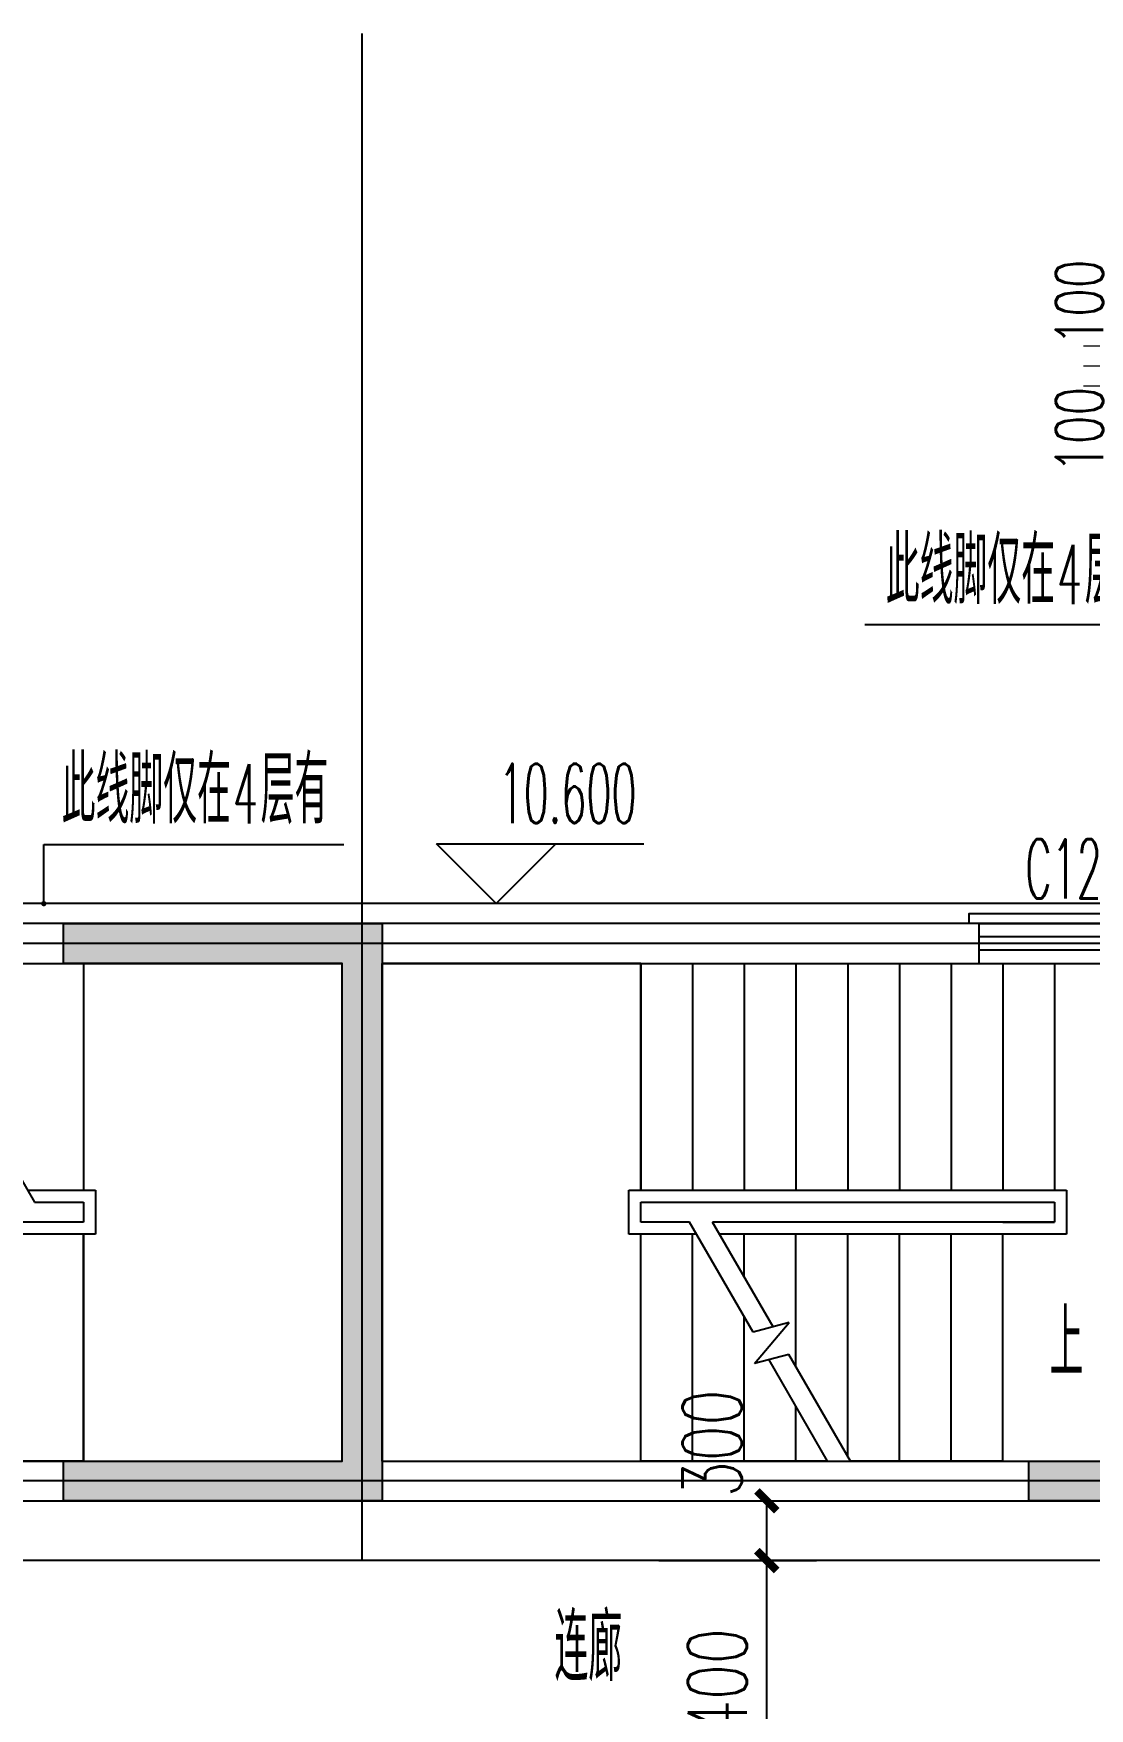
# Model space of a CAD drawing. Extents: x -129588 to 17450, y 1144 to 109436.
# Drawn here: x -14465 to -9158, y 88655 to 97069 of the extents above; entities that cross this region are included whole.
import ezdxf

# ---------------------------------------------------------------- set-up
doc = ezdxf.new("R2010")
doc.units = 0
doc.header["$LTSCALE"] = 1000
doc.header["$MEASUREMENT"] = 0
doc.layers.add('A-area(算全面积)', color=21, linetype='Continuous', plot=False)
doc.layers.add('A-area(算半面积)', color=23, linetype='Continuous', plot=False)
for name, color, linetype in [('A-第三道尺寸线', 105, 'Continuous'), ('A-线脚看线', 9, 'Continuous'), ('DIM_ELEV', 3, 'Continuous'), ('DIM_LEAD', 3, 'Continuous'), ('DIM_SYMB', 3, 'Continuous'), ('DOTE', 16, 'Continuous'), ('LABEL_PM', 7, 'Continuous'), ('PUB_HATCH', 8, 'Continuous'), ('PUB_TEXT', 7, 'Continuous'), ('STAIR', 5, 'Continuous'), ('WALL', 2, 'Continuous'), ('WINDOW', 4, 'Continuous'), ('WINDOW_TEXT', 7, 'Continuous'), ('剪力墙', 6, 'Continuous')]:
    doc.layers.add(name, color=color, linetype=linetype)
doc.layers.add('A-第四道尺寸线(线脚尺寸)', color=105, linetype='Continuous', lineweight=5)
doc.styles.add('_TCH_DIM', font='SIMPLEX.shx', dxfattribs={"width": 0.7, "bigfont": 'GBCBIG.shx'})
doc.styles.add('_TCH_DIM_T3', font='SIMPLEX.shx', dxfattribs={"width": 0.705882, "bigfont": 'GBCBIG.shx'})
doc.styles.add('_TCH_WINDOW', font='SIMPLEX.shx', dxfattribs={"width": 0.7, "height": 3.5, "bigfont": 'GBCBIG.shx'})
doc.styles.get("Standard").update_dxf_attribs({"font": 'gbenor.shx', "width": 0.7, "bigfont": 'gbcbig.shx'})
doc.dimstyles.new('_TCH_ARCH&&100', dxfattribs={"dimtxt": 297.5, "dimasz": 100, "dimexe": 250, "dimexo": 300, "dimgap": 100, "dimtad": 1, "dimdec": 0, "dimzin": 0, "dimdsep": 46, "dimtxsty": '_TCH_DIM_T3', "dimblk": 'ARCHTICK', "dimcen": 0.09, "dimclrt": 7, "dimazin": 2, "dimtfac": 1, "dimtdec": 0, "dimtix": 1, "dimtmove": 2, "dimatfit": 3, "dimfxl": 0, "dimtolj": 1, "dimtzin": 0, "dimarcsym": 0})
doc.dimstyles.new('_TCH_ARCH&&80', dxfattribs={"dimtxt": 238, "dimasz": 80, "dimexe": 200, "dimexo": 240, "dimgap": 80, "dimtad": 1, "dimdec": 0, "dimzin": 0, "dimdsep": 46, "dimtxsty": '_TCH_DIM_T3', "dimblk": 'ARCHTICK', "dimcen": 0.09, "dimclrt": 7, "dimazin": 2, "dimtfac": 1, "dimtdec": 0, "dimtix": 1, "dimtmove": 2, "dimatfit": 3, "dimfxl": 0, "dimtolj": 1, "dimtzin": 0, "dimarcsym": 0})

# ---------------------------------------------------------------- blocks, each defined once
blk = doc.blocks.new('zhouxianssceng0329')
at = {"layer": 'DOTE'}
for p, q in [((-12813.7, 148798.2), (-12813.7, 156469.4)), ((5501.3, 151898.2), (-20013.7, 151898.2)), ((5501.3, 149198.2), (-22013.7, 149198.2)), ((5501.3, 148798.2), (-44988.6, 148798.2))]:
    blk.add_line(p, q, dxfattribs=at)
blk = doc.blocks.new('jgjlq030328')
at = {"layer": 'PUB_HATCH'}
for points in [[(-260635, 25511.9), (-259035, 25511.9), (-259035, 22611.9), (-260635, 22611.9), (-260635, 22811.9), (-259235, 22811.9), (-259235, 25311.9), (-260635, 25311.9)], [(-254335, 22211.9), (-254335, 22611.9), (-255785, 22611.9), (-255785, 22811.9), (-254135, 22811.9), (-254135, 22411.9), (-253735, 22411.9), (-253735, 22211.9)]]:
    blk.add_hatch(color=256, dxfattribs=at).paths.add_polyline_path(points)
at = {"layer": '剪力墙'}
for points in [[(-260635, 25511.9), (-259035, 25511.9), (-259035, 22611.9), (-260635, 22611.9), (-260635, 22811.9), (-259235, 22811.9), (-259235, 25311.9), (-260635, 25311.9)], [(-254335, 22211.9), (-254335, 22611.9), (-255785, 22611.9), (-255785, 22811.9), (-254135, 22811.9), (-254135, 22411.9), (-253735, 22411.9), (-253735, 22211.9)]]:
    blk.add_lwpolyline(points, close=True, dxfattribs=at)
for points in [[(-259035, 25311.9), (-259035, 25311.9)], [(-259035, 22811.9), (-259035, 22811.9)]]:
    blk.add_lwpolyline(points, dxfattribs=at)
blk = doc.blocks.new('ssxianjiao0329')
at = {"layer": 'A-线脚看线'}
blk.add_lwpolyline([(-9763.7, 151998.2), (-9763.7, 152048.2), (-8513.7, 152048.2)], dxfattribs=at)
blk = doc.blocks.new('$TCHSYS$WIN2D')
for p, q in [((-0.5, 0.5), (0.5, 0.5)), ((-0.5, 0.5), (-0.5, -0.5)), ((0.5, 0.5), (0.5, -0.5)), ((0.5, 0.1667), (-0.5, 0.1667)), ((0.5, -0.1667), (-0.5, -0.1667)), ((-0.5, -0.5), (0.5, -0.5))]:
    blk.add_line(p, q)
blk = doc.blocks.new('3-122')
at = {"layer": 'DIM_SYMB'}
for points in [[(-138182, 90498.2, 0, 0, 0), (-135322, 90498.2, 0, 0, 0), (-135322, 91798.2, 0, 0, 0), (-136192, 91798.2, 80, 0, 0), (-136492, 91798.2, 0, 0, 0)], [(-130962, 91798.2, 0, 0, 0), (-133822, 91798.2, 0, 0, 0), (-133822, 90498.2, 0, 0, 0), (-132952, 90498.2, 80, 0, 0), (-132652, 90498.2, 0, 0, 0)], [(-131222, 90498.2, 0, 0, 0), (-132092, 90498.2, 80, 0, 0), (-132392, 90498.2, 0, 0, 0)]]:
    blk.add_lwpolyline(points, format="xyseb", dxfattribs=at)
at = {"layer": 'STAIR'}
for p, q in [((-136910.7, 92398.2), (-135972, 92398.2)), ((-135972, 92398.2), (-135972, 91258.2)), ((-134672, 92398.2), (-135972, 92398.2)), ((-135972, 92398.2), (-135972, 91258.2)), ((-134672, 89898.2), (-134672, 92398.2)), ((-133172, 92398.2), (-134472, 92398.2)), ((-134472, 92398.2), (-134472, 89898.2)), ((-133172, 92398.2), (-131092, 92398.2)), ((-133172, 92398.2), (-133172, 91258.2)), ((-133172, 91258.2), (-133172, 92398.2)), ((-132912, 92398.2), (-132912, 91258.2)), ((-132652, 92398.2), (-132652, 91258.2)), ((-132392, 92398.2), (-132392, 91258.2)), ((-132132, 92398.2), (-132132, 91258.2)), ((-131872, 92398.2), (-131872, 91258.2)), ((-131612, 92398.2), (-131612, 91258.2)), ((-131352, 92398.2), (-131352, 91258.2)), ((-131092, 92398.2), (-131092, 91258.2)), ((-136537.1, 91751.1), (-136217.9, 91198.2)), ((-136252.5, 91258.2), (-135912, 91258.2)), ((-135912, 91258.2), (-135912, 91038.2)), ((-133232, 91038.2), (-133232, 91258.2)), ((-133232, 91258.2), (-131032, 91258.2)), ((-131032, 91258.2), (-131032, 91038.2)), ((-136217.9, 91198.2), (-135972, 91198.2)), ((-136217.9, 91198.2), (-135972, 91198.2)), ((-135972, 91198.2), (-135972, 91098.2)), ((-135972, 91198.2), (-135972, 91098.2)), ((-133172, 91198.2), (-131092, 91198.2)), ((-133172, 91098.2), (-133172, 91198.2)), ((-133172, 91198.2), (-131092, 91198.2)), ((-133172, 91098.2), (-133172, 91198.2)), ((-131092, 91198.2), (-131092, 91098.2)), ((-135972, 91098.2), (-138052, 91098.2)), ((-135972, 91098.2), (-138052, 91098.2)), ((-132926.1, 91098.2), (-133172, 91098.2)), ((-132926.1, 91098.2), (-133172, 91098.2)), ((-132606.9, 90545.4), (-132926.1, 91098.2)), ((-131352, 91098.2), (-132810.7, 91098.2)), ((-132506.9, 90572.1), (-132810.7, 91098.2)), ((-131092, 91098.2), (-132810.7, 91098.2)), ((-131352, 91098.2), (-131092, 91098.2)), ((-135912, 91038.2), (-138112, 91038.2)), ((-135972, 89898.2), (-135972, 91038.2)), ((-135972, 91038.2), (-135972, 89898.2)), ((-132891.5, 91038.2), (-133232, 91038.2)), ((-133172, 89898.2), (-133172, 91038.2)), ((-133172, 89898.2), (-133172, 91038.2)), ((-132912, 89898.2), (-132912, 91038.2)), ((-131032, 91038.2), (-132776, 91038.2)), ((-132652, 90823.4), (-132652, 91038.2)), ((-132392, 90373.1), (-132392, 91038.2)), ((-132132, 89922.7), (-132132, 91038.2)), ((-131872, 89898.2), (-131872, 91038.2)), ((-131612, 89898.2), (-131612, 91038.2)), ((-131352, 89898.2), (-131352, 91038.2)), ((-132652, 89898.2), (-132652, 90623.4)), ((-132426.5, 90593.7), (-132606.9, 90545.4)), ((-132599.4, 90387.6), (-132426.5, 90593.7)), ((-132427.1, 90433.8), (-132599.4, 90387.6)), ((-132233.3, 89898.2), (-132527.1, 90407)), ((-132117.9, 89898.2), (-132427.1, 90433.8)), ((-132392, 89898.2), (-132392, 90173.1)), ((-135972, 89898.2), (-138052, 89898.2)), ((-135972, 89898.2), (-134672, 89898.2)), ((-134472, 89898.2), (-133172, 89898.2)), ((-132233.3, 89898.2), (-133172, 89898.2)), ((-131352, 89898.2), (-132117.9, 89898.2))]:
    blk.add_line(p, q, dxfattribs=at)
at = {"layer": 'WALL'}
for p, q in [((-134572, 92598.2), (-137472, 92598.2)), ((-131472, 92598.2), (-134572, 92598.2)), ((-131472, 92398.2), (-131472, 92598.2)), ((-137472, 92398.2), (-134672, 92398.2)), ((-134672, 89898.2), (-134672, 92398.2)), ((-134472, 89898.2), (-134472, 92398.2)), ((-134472, 92398.2), (-131472, 92398.2)), ((-139372, 89898.2), (-134672, 89898.2)), ((-134472, 89898.2), (-129772, 89898.2)), ((-139472, 89698.2), (-134572, 89698.2)), ((-134572, 89698.2), (-129772, 89698.2))]:
    blk.add_line(p, q, dxfattribs=at)
at = {"layer": 'WINDOW'}
ref = blk.add_blockref('$TCHSYS$WIN2D', (-130872, 92498.2), dxfattribs=dict(at, xscale=1200, yscale=-200, zscale=1200))
ref.add_attrib('A', 'C1215d', (-131239.5, 92724.5), dxfattribs={"layer": 'WINDOW_TEXT', "height": 297.5, "style": '_TCH_WINDOW', "width": 0.494118})
at = {"layer": 'PUB_TEXT', "style": '_TCH_DIM', "width": 0.7}
blk.add_text('上', height=337.6, dxfattribs=at).set_placement((-131117, 90323.2))
at = {"layer": 'PUB_TEXT', "width": 0.7}
blk.add_text('连廊', height=337.59, dxfattribs=at).set_placement((-133605.3, 88793.2))
blk = doc.blocks.new('_ArchTick')
at = {"color": 0, "linetype": 'ByBlock', "const_width": 0.4}
blk.add_lwpolyline([(-0.5, -0.5), (0.5, 0.5)], dxfattribs=at)
blk = doc.blocks.new('*D1577')
at = {"layer": 'A-第四道尺寸线(线脚尺寸)', "color": 0, "lineweight": -2, "transparency": 16777216}
for p, q in [((-8989.3, 95398.2), (-8989.3, 95478.2)), ((-8753.7, 95398.2), (-9189.3, 95398.2)), ((-8989.3, 95298.2), (-8989.3, 95398.2)), ((-8753.7, 95298.2), (-9189.3, 95298.2)), ((-8989.3, 95298.2), (-8989.3, 95218.2))]:
    blk.add_line(p, q, dxfattribs=at)
at = {"layer": 'Defpoints', "color": 0, "transparency": 16777216}
for p in [(-8989.3, 95398.2), (-8513.7, 95398.2), (-8513.7, 95298.2)]:
    blk.add_point(p, dxfattribs=at)
at = {"layer": 'A-第四道尺寸线(线脚尺寸)', "color": 0, "lineweight": -2, "transparency": 16777216, "xscale": 80, "yscale": 80, "zscale": 80}
for p, rotation in [((-8989.3, 95398.2), 270), ((-8989.3, 95298.2), 90)]:
    blk.add_blockref('_ArchTick', p, dxfattribs=dict(at, rotation=rotation))
at = {"layer": 'A-第四道尺寸线(线脚尺寸)', "color": 7, "transparency": 16777216, "insert": (-9209.3, 95078.2), "char_height": 238, "attachment_point": 5, "rotation": 90, "style": '_TCH_DIM_T3'}
blk.add_mtext('\\A1;100', dxfattribs=at)
blk = doc.blocks.new('*D1578')
at = {"layer": 'A-第四道尺寸线(线脚尺寸)', "color": 0, "lineweight": -2, "transparency": 16777216}
for p, q in [((-8989.3, 95498.2), (-8989.3, 95578.2)), ((-8753.7, 95498.2), (-9189.3, 95498.2)), ((-8989.3, 95398.2), (-8989.3, 95498.2)), ((-8753.7, 95398.2), (-9189.3, 95398.2)), ((-8989.3, 95398.2), (-8989.3, 95318.2))]:
    blk.add_line(p, q, dxfattribs=at)
at = {"layer": 'Defpoints', "color": 0, "transparency": 16777216}
for p in [(-8989.3, 95498.2), (-8513.7, 95498.2), (-8513.7, 95398.2)]:
    blk.add_point(p, dxfattribs=at)
at = {"layer": 'A-第四道尺寸线(线脚尺寸)', "color": 0, "lineweight": -2, "transparency": 16777216, "xscale": 80, "yscale": 80, "zscale": 80}
for p, rotation in [((-8989.3, 95498.2), 270), ((-8989.3, 95398.2), 90)]:
    blk.add_blockref('_ArchTick', p, dxfattribs=dict(at, rotation=rotation))
at = {"layer": 'A-第四道尺寸线(线脚尺寸)', "color": 7, "transparency": 16777216, "insert": (-9209.3, 95718.2), "char_height": 238, "attachment_point": 5, "rotation": 90, "style": '_TCH_DIM_T3'}
blk.add_mtext('\\A1;100', dxfattribs=at)
blk = doc.blocks.new('*D861')
at = {"layer": 'A-第三道尺寸线', "color": 0, "lineweight": -2, "transparency": 16777216}
for p, q in [((-11322.2, 89698.2), (-10529.9, 89698.2)), ((-10779.9, 89398.2), (-10779.9, 89698.2)), ((-11322.2, 89398.2), (-10529.9, 89398.2))]:
    blk.add_line(p, q, dxfattribs=at)
at = {"layer": 'Defpoints', "color": 0, "transparency": 16777216}
for p in [(-11622.2, 89698.2), (-10779.9, 89698.2), (-11622.2, 89398.2)]:
    blk.add_point(p, dxfattribs=at)
at = {"layer": 'A-第三道尺寸线', "color": 0, "lineweight": -2, "transparency": 16777216, "xscale": 100, "yscale": 100, "zscale": 100}
for p, rotation in [((-10779.9, 89698.2), 90), ((-10779.9, 89398.2), 270)]:
    blk.add_blockref('_ArchTick', p, dxfattribs=dict(at, rotation=rotation))
at = {"layer": 'A-第三道尺寸线', "color": 7, "transparency": 16777216, "insert": (-11054.9, 89987.2), "char_height": 297.5, "attachment_point": 5, "rotation": 90, "style": '_TCH_DIM_T3'}
blk.add_mtext('\\A1;300', dxfattribs=at)
blk = doc.blocks.new('*D862')
at = {"layer": 'A-第三道尺寸线', "color": 0, "lineweight": -2, "transparency": 16777216}
for p, q in [((-11322.2, 89398.2), (-10529.9, 89398.2)), ((-10779.9, 87998.2), (-10779.9, 89398.2)), ((-11322.2, 87998.2), (-10529.9, 87998.2))]:
    blk.add_line(p, q, dxfattribs=at)
at = {"layer": 'Defpoints', "color": 0, "transparency": 16777216}
for p in [(-11622.2, 89398.2), (-10779.9, 89398.2), (-11622.2, 87998.2)]:
    blk.add_point(p, dxfattribs=at)
at = {"layer": 'A-第三道尺寸线', "color": 0, "lineweight": -2, "transparency": 16777216, "xscale": 100, "yscale": 100, "zscale": 100}
for p, rotation in [((-10779.9, 89398.2), 90), ((-10779.9, 87998.2), 270)]:
    blk.add_blockref('_ArchTick', p, dxfattribs=dict(at, rotation=rotation))
at = {"layer": 'A-第三道尺寸线', "color": 7, "transparency": 16777216, "insert": (-11028.6, 88698.2), "char_height": 297.5, "attachment_point": 5, "rotation": 90, "style": '_TCH_DIM_T3'}
blk.add_mtext('\\A1;1400', dxfattribs=at)
blk = doc.blocks.new('34cengxianjiao0427')
at = {"layer": 'A-第四道尺寸线(线脚尺寸)'}
for base, p1, p2, picture, middle in [((-8989.3, 95498.2), (-8513.7, 95398.2), (-8513.7, 95498.2), '*D1578', (-9209.3, 95718.2)), ((-8989.3, 95398.2), (-8513.7, 95298.2), (-8513.7, 95398.2), '*D1577', (-9209.3, 95078.2))]:
    dim = blk.add_linear_dim(base=base, p1=p1, p2=p2, angle=90, dimstyle='_TCH_ARCH&&80', dxfattribs=at)
    dim.commit()
    dim.dimension.update_dxf_attribs({"geometry": picture, "text_midpoint": middle, "dimtype": 161})

msp = doc.modelspace()

# ---------------------------------------------------------------- linework, layer by layer
msp.add_lwpolyline([(-3063.7, 73298.2), (1086.3, 73298.2), (1086.3, 73398.2), (4086.3, 73398.2), (4086.3, 73998.2), (4786.3, 73998.2), (4786.3, 80698.2), (4086.3, 80698.2), (4086.3, 83998.2), (-113.7, 83998.2), (-113.7, 84698.2), (2786.3, 84698.2), (2786.3, 88198.2), (2386.3, 88198.2), (2386.3, 94598.2), (1686.3, 94598.2), (1686.3, 95498.2), (-8613.7, 95498.2), (-8613.7, 92698.2), (-20213.7, 92698.2), (-20213.7, 89498.2)])
at = {"layer": 'A-area(算全面积)'}
for points in [[(-404, 75098.2), (186.3, 75098.2), (186.3, 73498.2), (3986.3, 73498.2), (3986.3, 83898.2), (-213.7, 83898.2), (-213.7, 84798.2), (986.3, 84798.2), (986.3, 84798.2), (986.3, 87898.2), (1586.3, 87898.2), (1586.3, 95398.2), (-8513.7, 95398.2), (-8513.7, 92598.2), (-20113.7, 92598.2)], [(-19713.7, 89698.2), (-8013.7, 89698.2), (-8013.7, 89298.2), (-4113.7, 89298.2), (-4113.7, 83898.2), (-3413.7, 83898.2), (-3413.7, 82598.2), (-10013.7, 82598.2), (-10013.7, 84098.2), (-15613.7, 84098.2)]]:
    msp.add_lwpolyline(points, dxfattribs=at)
at = {"layer": 'A-area(算半面积)'}
msp.add_lwpolyline([(-19713.7, 89698.2), (-8013.7, 89698.2), (-8013.7, 89298.2), (-4113.7, 89298.2), (-4113.7, 83898.2), (-3413.7, 83898.2), (-3413.7, 82598.2), (-10013.7, 82598.2), (-10013.7, 84098.2), (-5513.7, 84098.2), (-5513.7, 87898.2), (-17613.7, 87898.2)], dxfattribs=at)
at = {"layer": 'DIM_ELEV'}
for p, q in [((-12140.6, 92698.2), (-12440.6, 92998.2)), ((-12440.6, 92998.2), (-11397.9, 92998.2)), ((-12140.6, 92698.2), (-11840.6, 92998.2))]:
    msp.add_line(p, q, dxfattribs=at)
at = {"layer": 'DIM_LEAD'}
for p, q in [((-8779.5, 94098.2), (-10287.3, 94098.2)), ((-14413.7, 92698.2), (-14413.7, 92995.6)), ((-14413.7, 92995.6), (-12905.9, 92995.6))]:
    msp.add_line(p, q, dxfattribs=at)
at = {"layer": 'DIM_LEAD', "const_width": 13.3}
msp.add_lwpolyline([(-14413.7, 92691.6, 1), (-14413.7, 92704.9, 1)], format="xyb", close=True, dxfattribs=at)

# ---------------------------------------------------------------- block references
for name in ['zhouxianssceng0329', 'ssxianjiao0329']:
    msp.add_blockref(name, (0, -59400))
at = {"layer": 'A-第四道尺寸线(线脚尺寸)'}
msp.add_blockref('34cengxianjiao0427', (0, 0), dxfattribs=at)
at = {"layer": 'LABEL_PM'}
msp.add_blockref('3-122', (121758.3, 0), dxfattribs=at)
at = {"layer": '剪力墙'}
msp.add_blockref('jgjlq030328', (246321.3, 67086.3), dxfattribs=at)

# ---------------------------------------------------------------- texts
at = {"layer": 'PUB_TEXT', "style": '_TCH_DIM'}
for s, height, width, p in [('此线脚仅在', 337.59, 0.7, (-10182.3, 94203.2)), ('4', 297.5, 0.494118, (-9322.2, 94203.2)), ('层有', 337.59, 0.7, (-9182.2, 94203.2)), ('此线脚仅在', 337.59, 0.7, (-14323.8, 93100.6)), ('层有', 337.59, 0.7, (-13323.7, 93100.6)), ('10.600', 297.5, 0.494118, (-12127.9, 93103.2)), ('4', 297.5, 0.494118, (-13463.7, 93100.6))]:
    msp.add_text(s, height=height, dxfattribs=dict(at, width=width)).set_placement(p)

# ---------------------------------------------------------------- dimensions: what is measured, and where the dimension line sits
at = {"layer": 'A-第三道尺寸线'}
dim = msp.add_linear_dim(base=(-10779.9, 89698.2), p1=(-11622.2, 89398.2), p2=(-11622.2, 89698.2), angle=90, dimstyle='_TCH_ARCH&&100', dxfattribs=at)
dim.commit()
dim.dimension.update_dxf_attribs({"geometry": '*D861', "text_midpoint": (-11054.9, 89987.2), "dimtype": 129})
dim = msp.add_aligned_dim(p1=(-11622.2, 87998.2), p2=(-11622.2, 89398.2), distance=-842.4, dimstyle='_TCH_ARCH&&100', dxfattribs=at)
dim.commit()
dim.dimension.update_dxf_attribs({"geometry": '*D862', "text_midpoint": (-11028.6, 88698.2)})

doc.saveas('drawing.dxf')
